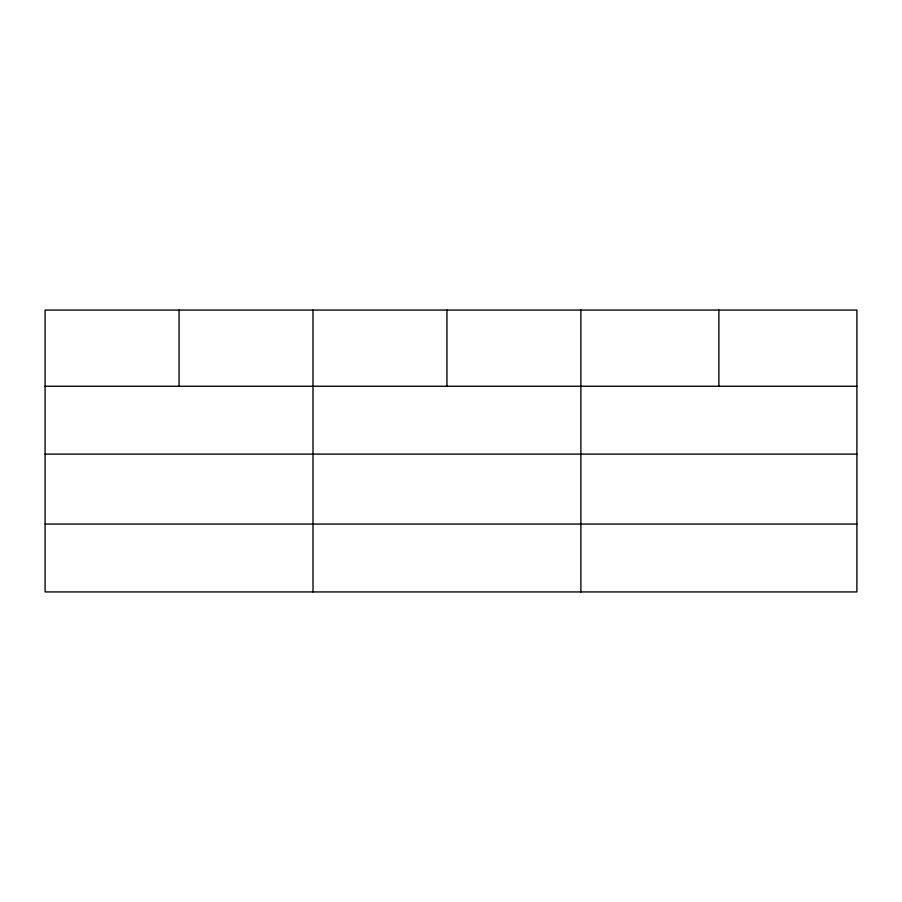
<?xml version="1.0" encoding="UTF-8"?>
<svg xmlns="http://www.w3.org/2000/svg" width="902" height="902" viewBox="0 0 902 902"><rect width="100%" height="100%" fill="white"/><g stroke="black" fill="none" stroke-linecap="round" stroke-linejoin="round"><path stroke-width="1.35" d="M856.9 454.123L856.9 310.062L45.1 310.062L45.1 591.938L856.9 591.938L856.9 454.123L45.1 454.123M45.1 386.248L856.9 386.248M45.1 524.062L856.9 524.062M718.894 310.062L718.894 386.248M580.888 310.062L580.888 591.938M446.941 310.062L446.941 386.248M312.994 310.062L312.994 591.938M179.047 310.062L179.047 386.248"/></g></svg>
